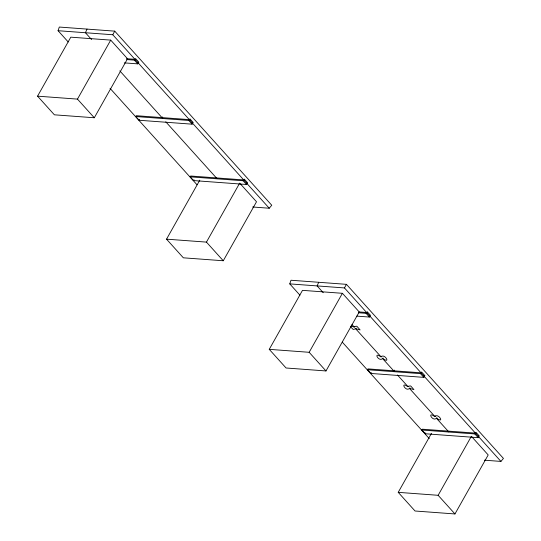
<?xml version="1.0" encoding="UTF-8"?>
<svg xmlns="http://www.w3.org/2000/svg" width="541" height="541" viewBox="0 0 541 541"><rect width="100%" height="100%" fill="white"/><g stroke="black" fill="none" stroke-linecap="round" stroke-linejoin="round"><path stroke-width="0.81" d="M68.24 41.982L58.07 30.709L59.307 27.05L114.739 31.148L271.751 205.235L269.242 208.231L252.661 207M299.93 295.163L289.76 283.89L290.997 280.238L346.429 284.336L503.441 458.423L500.932 461.412L484.351 460.188M87.02 29.099L85.424 32.73L91.557 39.527M318.71 282.287L317.114 285.912L323.248 292.715M58.07 30.709L112.778 34.752L114.739 31.148M289.76 283.89L344.468 287.934L346.429 284.336M37.559 96.163L70.803 37.167L110.716 40.115L127.534 58.766L94.296 117.762L54.384 114.814L37.559 96.163L77.471 99.111L94.296 117.762M77.471 99.111L110.716 40.115M135.784 116.531L136.251 115.7L189.33 119.622L188.768 120.447L135.784 116.531L139.145 120.264L192.136 124.18L192.691 123.355M139.145 120.264L139.619 119.433M190.175 176.839L190.642 176.008L243.72 179.93L243.159 180.755L190.175 176.839L193.543 180.572L246.527 184.488L247.088 183.663M193.543 180.572L194.009 179.74M240.251 183.737L256.508 201.766L223.271 260.762L183.352 257.814L166.533 239.163L199.771 180.167M166.533 239.163L206.446 242.111L239.69 183.115M269.249 349.344L302.493 290.348L342.406 293.303L359.224 311.954L325.986 370.95L286.074 367.995L269.249 349.344L309.161 352.299L325.986 370.95M309.161 352.299L342.406 293.303M354.538 326.392L354.172 327.014L356.154 326.182L357.006 326.426L360.117 329.922L356.025 328.806M356.093 328.123L355.626 328.745L381.101 356.864C384.529 352.955 391.129 364.418 382.906 358.636M367.474 369.719L367.941 368.888L421.02 372.81L420.458 373.635L367.474 369.719L370.835 373.446L423.826 377.368L424.381 376.543M370.835 373.446L371.309 372.614M381.452 356.235L381.189 356.864M383.014 357.966L382.615 358.588L394.369 371.572L394.274 370.118M408.367 386.085L407.968 386.7L409.99 385.868L410.835 386.112L413.946 389.608L409.862 388.492M409.929 387.809L409.463 388.431L434.937 416.55C438.291 412.621 445.054 424.137 436.736 418.328M421.865 430.027L422.332 429.196L475.411 433.118L474.849 433.943L421.865 430.027L425.233 433.754L478.217 437.676L478.778 436.851M425.233 433.754L425.699 432.928M435.289 415.928L435.025 416.55M436.844 417.652L436.445 418.274L448.76 431.88M471.941 436.925L488.198 454.954L454.961 513.95L415.042 511.002L398.223 492.344L431.461 433.355M398.223 492.344L438.136 495.299L471.38 436.303M126.804 59.578L134.378 60.139L134.932 59.314L126.513 58.692M124.281 62.878L137.739 63.872L138.3 63.047M358.494 312.766L366.068 313.327L366.622 312.502L359.041 311.941M356.817 316.12L369.429 317.053L369.99 316.228M355.606 328.752L353.219 329.489L350.487 326.744M409.436 388.438C405.649 392.157 399.826 380.864 407.813 386.666M137.739 62.425L138.861 62.222L135.493 58.489L135.493 59.936M192.129 122.733L193.252 122.53L189.884 118.797L189.891 120.244M246.527 183.041L247.643 182.838L244.282 179.112L244.282 180.559M369.429 315.606L370.551 315.41L367.183 311.677L367.183 313.124M423.819 375.921L424.942 375.718L421.574 371.985L421.581 373.432M478.217 436.229L479.333 436.026L475.972 432.293L475.972 433.74M382.602 358.588C378.558 362.267 373.013 351.177 380.823 356.796M436.431 418.274C432.563 421.987 426.748 410.842 434.693 416.496M354.247 327.021L351.961 324.546M408.083 386.707L397.439 374.974M353.942 326.967L351.095 326.007M344.468 287.934L500.932 461.412M366.068 313.327L369.429 317.053M420.458 373.635L423.826 377.368M474.849 433.943L478.217 437.676M112.778 34.752L269.242 208.231M134.378 60.139L137.739 63.872M188.768 120.447L192.136 124.18M243.159 180.755L246.527 184.488M119.825 70.871L162.679 118.384L162.584 116.93M165.762 121.799L217.069 178.692M342.291 342.135L429.277 438.582M110.033 88.325L197.019 184.772M438.136 495.299L454.961 513.95M206.446 242.111L223.271 260.762"/></g></svg>
